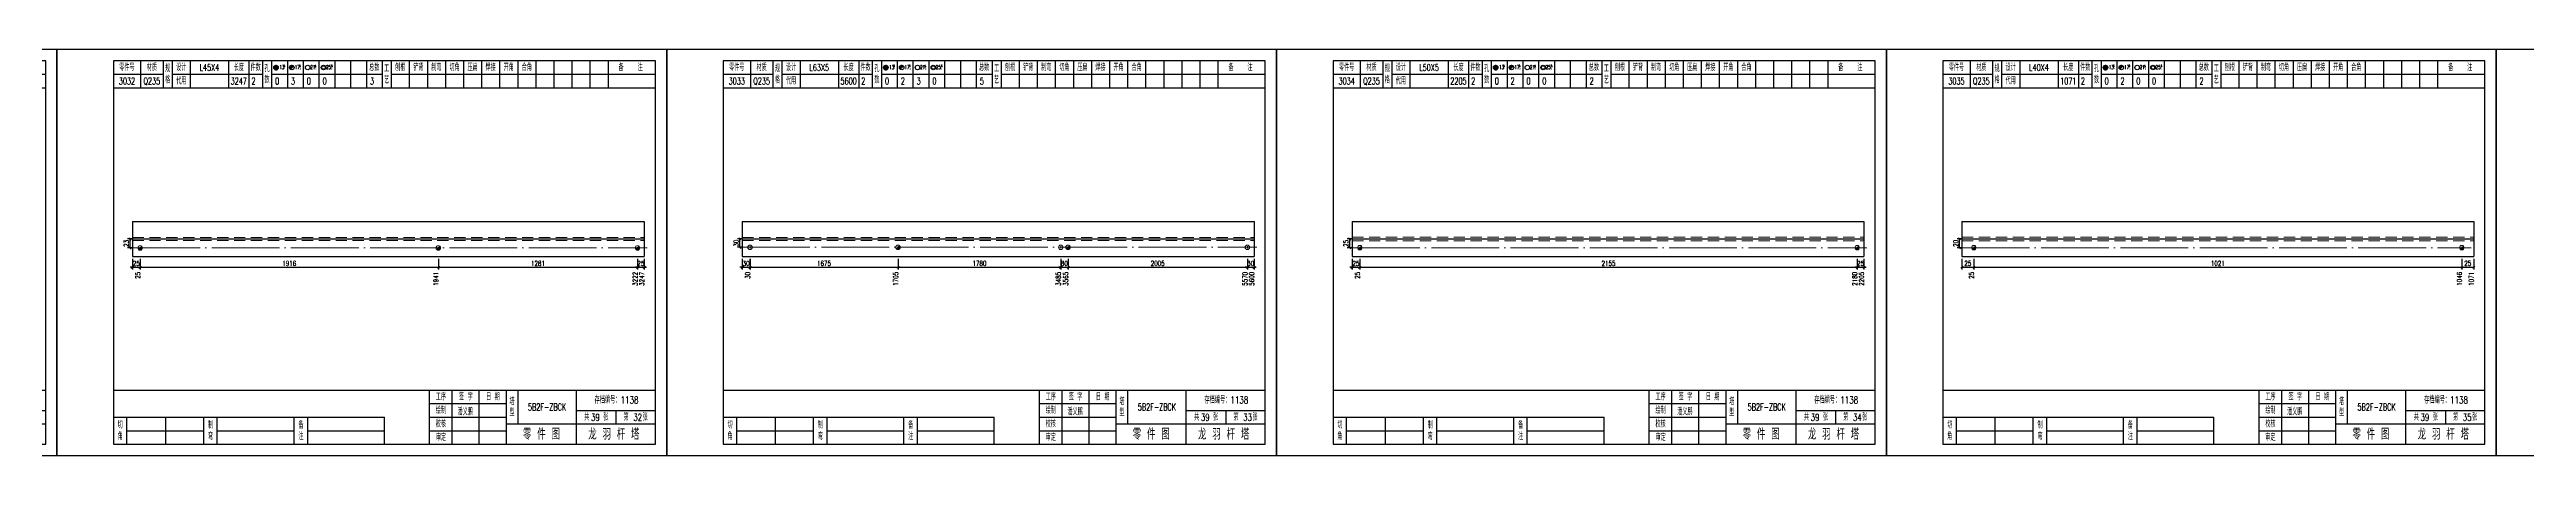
# Model space of a CAD drawing. Header units: millimetres. Extents: x 0 to 30240, y -10896 to -1348.
# Drawn here: x 8367 to 9463, y -8258 to -8078 of the extents above; entities that cross this region are included whole.
import ezdxf
from ezdxf.enums import TextEntityAlignment as Align

# ---------------------------------------------------------------- set-up
doc = ezdxf.new("R2010")
doc.units = ezdxf.units.MM
doc.header["$LTSCALE"] = 20
doc.header["$PDMODE"] = 1
doc.linetypes.add('DASHDOT2X', pattern=[1.75, 1.5, -0.125, 0, -0.125])
doc.linetypes.add('HIDDEN', pattern=[0.375, 0.25, -0.125])
for name, color, linetype, lineweight in [('1', 7, 'Continuous', 25), ('11', 3, 'Continuous', 13), ('2', 1, 'HIDDEN', 13), ('5', 1, 'Continuous', 13), ('7', 2, 'DASHDOT2X', 13)]:
    doc.layers.add(name, color=color, linetype=linetype, lineweight=lineweight)
doc.styles.get("Standard").update_dxf_attribs({"font": 'simplex', "width": 0.7, "bigfont": 'gbhzfs.shx'})
doc.styles.add('SYMBOL_TXT', font='txt.shx', dxfattribs={"width": 0.6})
doc.styles.add('TITLE_TXT', font='simplex.shx', dxfattribs={"width": 0.75, "height": 2.5, "bigfont": 'gbhzfs.shx'})
doc.dimstyles.get("Standard").update_dxf_attribs({"dimtxt": 2.1, "dimasz": 1, "dimexe": 1.05, "dimexo": 0, "dimgap": 0.63, "dimtad": 1, "dimzin": 0, "dimdsep": 46, "dimtxsty": 'standard', "dimblk": 'OBLIQUE', "dimblk1": 'OBLIQUE', "dimblk2": 'OBLIQUE', "dimcen": 0.09, "dimadec": 0, "dimazin": 0, "dimtfac": 1, "dimtdec": 1, "dimtix": 1, "dimtmove": 0, "dimatfit": 3, "dimfxl": 0, "dimtolj": 1, "dimtzin": 0, "dimarcsym": 0})
pattern_1 = [(0, (-3, 0), (0, 0.0125), [])]

# ---------------------------------------------------------------- blocks, each defined once
blk = doc.blocks.new('M12_HOLE')
h = blk.add_hatch()
h.set_pattern_fill('LINE', scale=0.1, style=0)
h.set_pattern_definition(pattern_1)
h.paths.add_polyline_path([(-5, 0, 1), (-1, 0, 1)])
at = {"color": 7}
blk.add_circle((-3, 0), 2, dxfattribs=at)
at = {"color": 7, "attachment_point": 1, "style": 'SYMBOL_TXT'}
for s, insert, char_height, width in [('13\\f??|b0|i0|c0|p54;.', (-0.1, 2.1), 3.5, 5.707), ('5', (3.7, 2.3), 1.8, 2.931)]:
    blk.add_mtext(s, dxfattribs=dict(at, insert=insert, char_height=char_height, width=width))
blk = doc.blocks.new('M16_HOLE')
h = blk.add_hatch()
h.set_pattern_fill('LINE', scale=0.1, style=0)
h.set_pattern_definition(pattern_1)
h.paths.add_polyline_path([(-1.6, 1.4, 0.668179), (-5, 0, 0.198912), (-4.4, -1.4)])
at = {"color": 7}
blk.add_circle((-3, 0), 2, dxfattribs=at)
at = {"color": 7, "attachment_point": 1, "style": 'SYMBOL_TXT'}
for s, insert, char_height, width in [('17.', (-0.4, 2.1), 3.5, 6.316), ('5', (3.6, 2.3), 1.8, 1.822)]:
    blk.add_mtext(s, dxfattribs=dict(at, insert=insert, char_height=char_height, width=width))
blk = doc.blocks.new('M20_HOLE')
at = {"color": 7}
blk.add_circle((-3, 0), 2, dxfattribs=at)
at = {"color": 7, "attachment_point": 1, "style": 'SYMBOL_TXT'}
for s, insert, char_height, width in [('21.', (-0.7, 2), 3.5, 6.074), ('5', (3.3, 2), 1.8, 1.458)]:
    blk.add_mtext(s, dxfattribs=dict(at, insert=insert, char_height=char_height, width=width))
blk = doc.blocks.new('M24_HOLE')
at = {"color": 7}
for radius in [2, 1.5]:
    blk.add_circle((-3, 0), radius, dxfattribs=at)
at = {"color": 7, "attachment_point": 1, "style": 'SYMBOL_TXT'}
for s, insert, char_height, width in [('25.', (-0.7, 2.1), 3.5, 2.429), ('5', (3.9, 2.3), 1.8, 1.944)]:
    blk.add_mtext(s, dxfattribs=dict(at, insert=insert, char_height=char_height, width=width))
blk = doc.blocks.new('JgCard')
for p, q in [((270, 180), (0, 180)), ((0, 180), (0, 0)), ((270, 0), (270, 180)), ((265, 175), (25, 175)), ((25, 175), (25, 5)), ((25, 169), (47, 169)), ((37, 175), (37, 163)), ((47, 175), (47, 163)), ((51, 175), (51, 163)), ((51, 169), (91, 169)), ((59, 175), (59, 163)), ((76, 175), (76, 163)), ((85, 175), (85, 163)), ((91, 175), (91, 163)), ((95, 175), (95, 163)), ((95, 169), (144, 169)), ((102, 175), (102, 163)), ((109, 175), (109, 163)), ((116, 175), (116, 163)), ((123, 175), (123, 163)), ((130, 175), (130, 163)), ((137, 175), (137, 163)), ((144, 175), (144, 163)), ((148, 175), (148, 163)), ((148, 169), (265, 169)), ((156, 175), (156, 163)), ((164, 175), (164, 163)), ((172, 175), (172, 163)), ((180, 175), (180, 163)), ((188, 175), (188, 163)), ((196, 175), (196, 163)), ((204, 175), (204, 163)), ((212, 175), (212, 163)), ((220, 175), (220, 163)), ((228, 175), (228, 163)), ((236, 175), (236, 163)), ((244, 175), (244, 163)), ((265, 5), (265, 175)), ((25, 163), (265, 163)), ((25, 29), (265, 29)), ((165, 5), (165, 29)), ((165, 23), (199, 23)), ((175, 5), (175, 29)), ((187, 5), (187, 29)), ((199, 5), (199, 29)), ((204, 29), (204, 14)), ((230, 5), (230, 29)), ((25, 17), (145, 17)), ((31, 5), (31, 17)), ((31, 11), (65, 11)), ((48, 17), (48, 5)), ((65, 5), (65, 17)), ((71, 5), (71, 17)), ((71, 11), (105, 11)), ((105, 5), (105, 17)), ((111, 5), (111, 17)), ((111, 11), (145, 11)), ((145, 5), (145, 17)), ((165, 17), (199, 17)), ((165, 11), (199, 11)), ((199, 14), (265, 14)), ((230, 20), (265, 20)), ((247.5, 20), (247.5, 14)), ((0, 0), (270, 0)), ((25, 5), (265, 5))]:
    blk.add_line(p, q)
blk.add_lwpolyline([(96, 172, -1), (98, 172, -1)], format="xyb", close=True)
blk.add_point((145, 96))
at = {"xscale": 0.5, "yscale": 0.5, "zscale": 0.5}
for name, p in [('M12_HOLE', (98.5, 172)), ('M16_HOLE', (105.5, 172)), ('M20_HOLE', (112.5, 172)), ('M24_HOLE', (119.5, 172))]:
    blk.add_blockref(name, p, dxfattribs=at)
at = {"style": 'TITLE_TXT', "width": 0.75}
for s, height, p in [('存档编号：1138', 3.08, (238, 23.1)), ('潘义鹏', 3, (177.4, 17.9)), ('龙 羽 杆 塔', 5, (235.2, 7))]:
    blk.add_text(s, height=height, dxfattribs=at).set_placement(p)
at = {"attachment_point": 5, "style": 'TITLE_TXT'}
for s, insert, char_height, width in [('零件号', (31, 172), 3, 15), ('材质', (42, 172), 3, 8), ('规格', (49, 169), 3, 4), ('设计', (55, 172), 3, 8), ('代用', (55, 166), 3, 8), ('长度', (80.5, 172), 3, 8), ('件数', (88, 172), 3, 6), ('孔数', (93, 169), 3, 4), ('总数', (140.5, 172), 3, 7), ('工\\P艺', (146, 169), 3, 4), ('刨根', (152, 172), 3, 8), ('铲背', (160, 172), 3, 8), ('制弯', (168, 172), 3, 8), ('切角', (176, 172), 3, 8), ('压扁', (184, 172), 3, 8), ('焊接', (192, 172), 3, 8), ('开角', (200, 172), 3, 8), ('合角', (208, 172), 3, 8), ('备    注', (254, 172), 3, 22), ('工序', (170, 26), 3, 10), ('签 字', (181, 26), 3, 12), ('日 期', (193, 26), 3, 12), ('塔\\P型', (201.5, 21.5), 3, 5), ('切\\P角', (28, 11), 3, 6), ('制\\P弯', (68, 11), 3, 6), ('备\\P注', (108, 11), 3, 6), ('绘制', (170, 20), 3, 10), ('校核', (170, 14), 3, 10), ('零 件 图', (214.5, 9.5), 5, 31), ('共    张', (238.8, 17), 3, 17.5), ('第    张', (256.2, 17), 3, 17.5), ('审定', (170, 8), 3, 10)]:
    blk.add_mtext(s, dxfattribs=dict(at, insert=insert, char_height=char_height, width=width))
blk = doc.blocks.new('M16')
for p, q in [((-0.7, -0.7), (0.7, 0.7)), ((-0.4, 0), (0.4, 0)), ((0, 0.4), (0, -0.4))]:
    blk.add_line(p, q)
blk.add_circle((0, 0), 1)
for radius in [0.8, 0.6, 0.4, 0.2]:
    blk.add_arc((0, 0), radius, 225, 45)
blk = doc.blocks.new('_Oblique')
at = {"color": 0, "linetype": 'ByBlock', "lineweight": -2}
blk.add_line((-0.5, -0.5), (0.5, 0.5), dxfattribs=at)
blk = doc.blocks.new('*D6078')
at = {"layer": '11', "color": 0, "lineweight": -2}
for p, q in [((8403.4, -8174.3), (8402.4, -8174.3)), ((8403.4, -8170.6), (8403.4, -8175.3)), ((8403.4, -8174.3), (8406.8, -8174.3)), ((8406.8, -8170.6), (8406.8, -8175.3)), ((8406.8, -8174.3), (8407.8, -8174.3))]:
    blk.add_line(p, q, dxfattribs=at)
at = {"layer": 'Defpoints', "color": 0}
for p in [(8403.4, -8170.6), (8406.8, -8170.6), (8406.8, -8174.3)]:
    blk.add_point(p, dxfattribs=at)
at = {"layer": '11', "color": 0, "lineweight": -2}
blk.add_blockref('_Oblique', (8403.4, -8174.3), dxfattribs=at)
at = {"layer": '11', "color": 0, "lineweight": -2, "rotation": 180}
blk.add_blockref('_Oblique', (8406.8, -8174.3), dxfattribs=at)
at = {"layer": '11', "color": 0, "insert": (8405.1, -8172.6), "char_height": 2.1, "attachment_point": 5}
blk.add_mtext('\\A1;25', dxfattribs=at)
blk = doc.blocks.new('*D6081')
at = {"layer": '11', "color": 0, "lineweight": -2}
for p, q in [((8627.1, -8174.3), (8626.1, -8174.3)), ((8627.1, -8170.6), (8627.1, -8175.3)), ((8627.1, -8174.3), (8630, -8174.3)), ((8630, -8170.6), (8630, -8175.3)), ((8630, -8174.3), (8631, -8174.3))]:
    blk.add_line(p, q, dxfattribs=at)
at = {"layer": 'Defpoints', "color": 0}
for p in [(8627.1, -8170.6), (8630, -8170.6), (8630, -8174.3)]:
    blk.add_point(p, dxfattribs=at)
at = {"layer": '11', "color": 0, "lineweight": -2}
blk.add_blockref('_Oblique', (8627.1, -8174.3), dxfattribs=at)
at = {"layer": '11', "color": 0, "lineweight": -2, "rotation": 180}
blk.add_blockref('_Oblique', (8630, -8174.3), dxfattribs=at)
at = {"layer": '11', "color": 0, "insert": (8628.5, -8172.6), "char_height": 2.1, "attachment_point": 5}
blk.add_mtext('\\A1;25', dxfattribs=at)
blk = doc.blocks.new('M20')
for p, q in [((-0.5, 0), (0.5, 0)), ((0, -0.5), (0, 0.5))]:
    blk.add_line(p, q)
blk.add_circle((0, 0), 1)
blk = doc.blocks.new('*D6083')
at = {"layer": '11', "color": 0, "lineweight": -2}
for p, q in [((8673.4, -8174.3), (8672.4, -8174.3)), ((8673.4, -8170.6), (8673.4, -8175.3)), ((8673.4, -8174.3), (8676.8, -8174.3)), ((8676.8, -8170.6), (8676.8, -8175.3)), ((8676.8, -8174.3), (8677.8, -8174.3))]:
    blk.add_line(p, q, dxfattribs=at)
at = {"layer": 'Defpoints', "color": 0}
for p in [(8673.4, -8170.6), (8676.8, -8170.6), (8676.8, -8174.3)]:
    blk.add_point(p, dxfattribs=at)
at = {"layer": '11', "color": 0, "lineweight": -2}
blk.add_blockref('_Oblique', (8673.4, -8174.3), dxfattribs=at)
at = {"layer": '11', "color": 0, "lineweight": -2, "rotation": 180}
blk.add_blockref('_Oblique', (8676.8, -8174.3), dxfattribs=at)
at = {"layer": '11', "color": 0, "insert": (8675.1, -8172.6), "char_height": 2.1, "attachment_point": 5}
blk.add_mtext('\\A1;30', dxfattribs=at)
blk = doc.blocks.new('*D6086')
at = {"layer": '11', "color": 0, "lineweight": -2}
for p, q in [((8814.4, -8174.3), (8813.4, -8174.3)), ((8814.4, -8170.6), (8814.4, -8175.3)), ((8814.4, -8174.3), (8817.7, -8174.3)), ((8817.7, -8170.6), (8817.7, -8175.3)), ((8817.7, -8174.3), (8818.7, -8174.3))]:
    blk.add_line(p, q, dxfattribs=at)
at = {"layer": 'Defpoints', "color": 0}
for p in [(8814.4, -8170.6), (8817.7, -8170.6), (8817.7, -8174.3)]:
    blk.add_point(p, dxfattribs=at)
at = {"layer": '11', "color": 0, "lineweight": -2}
blk.add_blockref('_Oblique', (8814.4, -8174.3), dxfattribs=at)
at = {"layer": '11', "color": 0, "lineweight": -2, "rotation": 180}
blk.add_blockref('_Oblique', (8817.7, -8174.3), dxfattribs=at)
at = {"layer": '11', "color": 0, "insert": (8816, -8172.6), "char_height": 2.1, "attachment_point": 5}
blk.add_mtext('\\A1;80', dxfattribs=at)
blk = doc.blocks.new('*D6088')
at = {"layer": '11', "color": 0, "lineweight": -2}
for p, q in [((8897.1, -8174.3), (8896.1, -8174.3)), ((8897.1, -8170.6), (8897.1, -8175.3)), ((8897.1, -8174.3), (8900, -8174.3)), ((8900, -8170.6), (8900, -8175.3)), ((8900, -8174.3), (8901, -8174.3))]:
    blk.add_line(p, q, dxfattribs=at)
at = {"layer": 'Defpoints', "color": 0}
for p in [(8897.1, -8170.6), (8900, -8170.6), (8900, -8174.3)]:
    blk.add_point(p, dxfattribs=at)
at = {"layer": '11', "color": 0, "lineweight": -2}
blk.add_blockref('_Oblique', (8897.1, -8174.3), dxfattribs=at)
at = {"layer": '11', "color": 0, "lineweight": -2, "rotation": 180}
blk.add_blockref('_Oblique', (8900, -8174.3), dxfattribs=at)
at = {"layer": '11', "color": 0, "insert": (8898.5, -8172.6), "char_height": 2.1, "attachment_point": 5}
blk.add_mtext('\\A1;30', dxfattribs=at)
blk = doc.blocks.new('*D6090')
at = {"layer": '11', "color": 0, "lineweight": -2}
for p, q in [((8943.4, -8174.3), (8942.4, -8174.3)), ((8943.4, -8170.6), (8943.4, -8175.3)), ((8943.4, -8174.3), (8946.8, -8174.3)), ((8946.8, -8170.6), (8946.8, -8175.3)), ((8946.8, -8174.3), (8947.8, -8174.3))]:
    blk.add_line(p, q, dxfattribs=at)
at = {"layer": 'Defpoints', "color": 0}
for p in [(8943.4, -8170.6), (8946.8, -8170.6), (8946.8, -8174.3)]:
    blk.add_point(p, dxfattribs=at)
at = {"layer": '11', "color": 0, "lineweight": -2}
blk.add_blockref('_Oblique', (8943.4, -8174.3), dxfattribs=at)
at = {"layer": '11', "color": 0, "lineweight": -2, "rotation": 180}
blk.add_blockref('_Oblique', (8946.8, -8174.3), dxfattribs=at)
at = {"layer": '11', "color": 0, "insert": (8945.1, -8172.6), "char_height": 2.1, "attachment_point": 5}
blk.add_mtext('\\A1;25', dxfattribs=at)
blk = doc.blocks.new('*D6092')
at = {"layer": '11', "color": 0, "lineweight": -2}
for p, q in [((9167.1, -8174.3), (9166.1, -8174.3)), ((9167.1, -8170.6), (9167.1, -8175.3)), ((9167.1, -8174.3), (9170, -8174.3)), ((9170, -8170.6), (9170, -8175.3)), ((9170, -8174.3), (9171, -8174.3))]:
    blk.add_line(p, q, dxfattribs=at)
at = {"layer": 'Defpoints', "color": 0}
for p in [(9167.1, -8170.6), (9170, -8170.6), (9170, -8174.3)]:
    blk.add_point(p, dxfattribs=at)
at = {"layer": '11', "color": 0, "lineweight": -2}
blk.add_blockref('_Oblique', (9167.1, -8174.3), dxfattribs=at)
at = {"layer": '11', "color": 0, "lineweight": -2, "rotation": 180}
blk.add_blockref('_Oblique', (9170, -8174.3), dxfattribs=at)
at = {"layer": '11', "color": 0, "insert": (9168.5, -8172.6), "char_height": 2.1, "attachment_point": 5}
blk.add_mtext('\\A1;25', dxfattribs=at)

msp = doc.modelspace()

# ---------------------------------------------------------------- linework, layer by layer
at = {"layer": '1'}
for p, q in [((8403.4, -8154.008), (8403.4, -8169.548)), ((8403.4, -8154.008), (8630, -8154.008)), ((8630, -8154.008), (8630, -8169.548)), ((8673.4, -8154.008), (8673.4, -8169.548)), ((8673.4, -8154.008), (8900, -8154.008)), ((8900, -8154.008), (8900, -8169.548)), ((8943.4, -8154.008), (8943.4, -8169.548)), ((8943.4, -8154.008), (9170, -8154.008)), ((9170, -8154.008), (9170, -8169.548)), ((9213.4, -8154.008), (9213.4, -8169.548)), ((9213.4, -8154.008), (9440, -8154.008)), ((9440, -8154.008), (9440, -8169.548)), ((8403.4, -8161.778), (8630, -8161.778)), ((8403.4, -8169.548), (8630, -8169.548)), ((8673.4, -8161.778), (8900, -8161.778)), ((8673.4, -8169.548), (8900, -8169.548)), ((8943.4, -8161.778), (9170, -8161.778)), ((8943.4, -8169.548), (9170, -8169.548)), ((9213.4, -8161.778), (9440, -8161.778)), ((9213.4, -8169.548), (9440, -8169.548))]:
    msp.add_line(p, q, dxfattribs=at)
at = {"layer": '2'}
for p, q in [((8403.4, -8161.087), (8630, -8161.087)), ((8403.4, -8162.468), (8630, -8162.468)), ((8673.4, -8161.161), (8900, -8161.161)), ((8673.4, -8162.394), (8900, -8162.394)), ((8943.4, -8161.001), (9170, -8161.001)), ((8943.4, -8162.555), (9170, -8162.555)), ((9213.4, -8161.001), (9440, -8161.001)), ((9213.4, -8162.555), (9440, -8162.555))]:
    msp.add_line(p, q, dxfattribs=at)
at = {"layer": '7'}
for p, q in [((8403.4, -8165.749), (8631.26, -8165.749)), ((8673.4, -8165.478), (8901.26, -8165.478)), ((8943.4, -8165.663), (9171.26, -8165.663)), ((9213.4, -8165.663), (9438.949, -8165.663))]:
    msp.add_line(p, q, dxfattribs=at)

# ---------------------------------------------------------------- block references
at = {"layer": '1'}
for p in [(8100, -8257.778), (8370, -8257.778), (8640, -8257.778), (8910, -8257.778), (9180, -8257.778), (9450, -8257.778)]:
    msp.add_blockref('JgCard', p, dxfattribs=at)
at = {"layer": '5'}
for name, p in [('M16', (8406.84, -8165.749)), ('M16', (8538.858, -8165.749)), ('M16', (8627.06, -8165.749)), ('M20', (8676.84, -8165.478)), ('M16', (8742.396, -8165.478)), ('M20', (8814.427, -8165.478)), ('M16', (8817.664, -8165.478)), ('M20', (8897.06, -8165.478)), ('M16', (8946.84, -8165.663)), ('M16', (9167.06, -8165.663)), ('M16', (9218.69, -8165.663)), ('M16', (9434.749, -8165.663))]:
    msp.add_blockref(name, p, dxfattribs=at)

# ---------------------------------------------------------------- texts
at = {"style": 'TITLE_TXT', "width": 0.75}
for s, p in [('39', (8606.472, -8242.328)), ('32', (8625.192, -8242.357)), ('39', (8876.472, -8242.328)), ('33', (8895.192, -8242.357)), ('39', (9146.472, -8242.328)), ('34', (9165.192, -8242.357)), ('39', (9416.472, -8242.328)), ('35', (9435.192, -8242.357))]:
    msp.add_text(s, height=3, dxfattribs=at).set_placement(p)
at = {"layer": '1', "width": 0.7}
for s, p in [('3032', (8401, -8091.778)), ('Q235', (8412, -8091.778)), ('L45X4', (8437.5, -8085.778)), ('3247', (8450.5, -8091.778)), ('2', (8457, -8091.778)), ('0', (8467.5, -8091.778)), ('3', (8474.5, -8091.778)), ('0', (8481.5, -8091.778)), ('0', (8488.5, -8091.778)), ('3', (8509.5, -8091.778)), ('3033', (8671, -8091.778)), ('Q235', (8682, -8091.778)), ('L63X5', (8707.5, -8085.778)), ('5600', (8720.5, -8091.778)), ('2', (8727, -8091.778)), ('0', (8737.5, -8091.778)), ('2', (8744.5, -8091.778)), ('3', (8751.5, -8091.778)), ('0', (8758.5, -8091.778)), ('5', (8779.5, -8091.778)), ('3034', (8941, -8091.778)), ('Q235', (8952, -8091.778)), ('L50X5', (8977.5, -8085.778)), ('2205', (8990.5, -8091.778)), ('2', (8997, -8091.778)), ('0', (9007.5, -8091.778)), ('2', (9014.5, -8091.778)), ('0', (9021.5, -8091.778)), ('0', (9028.5, -8091.778)), ('2', (9049.5, -8091.778)), ('3035', (9211, -8091.778)), ('Q235', (9222, -8091.778)), ('L40X4', (9247.5, -8085.778)), ('1071', (9260.5, -8091.778)), ('2', (9267, -8091.778)), ('0', (9277.5, -8091.778)), ('2', (9284.5, -8091.778)), ('0', (9291.5, -8091.778)), ('0', (9298.5, -8091.778)), ('2', (9319.5, -8091.778))]:
    msp.add_text(s, height=3, dxfattribs=at).set_placement(p, align=Align.MIDDLE_CENTER)
for s, p in [('25', (8406.84, -8176.373)), ('1941', (8538.846, -8176.373)), ('3222', (8627.059, -8176.373)), ('3247', (8630, -8176.373)), ('30', (8676.84, -8176.373)), ('1705', (8742.39, -8176.373)), ('3485', (8814.414, -8176.373)), ('3565', (8817.651, -8176.373)), ('5570', (8897.046, -8176.373)), ('5600', (8900, -8176.373)), ('25', (8946.84, -8176.373)), ('2180', (9167.022, -8176.373)), ('2205', (9170, -8176.373)), ('25', (9218.69, -8176.373)), ('1046', (9434.71, -8176.373)), ('1071', (9440, -8176.373))]:
    msp.add_text(s, height=2.1, rotation=90, dxfattribs=at).set_placement(p, align=Align.RIGHT)
at = {"layer": '1', "char_height": 3, "width": 26, "attachment_point": 5}
for insert in [(8587, -8236.278), (8857, -8236.278), (9127, -8236.278), (9397, -8236.278)]:
    msp.add_mtext('5B2F-ZBCK', dxfattribs=dict(at, insert=insert))

# ---------------------------------------------------------------- dimensions: what is measured, and where the dimension line sits
at = {"layer": '1'}
for base, p1, p2, text in [((8402.35, -8161.778), (8403.35, -8165.749), (8403.35, -8161.778), '23'), ((8672.35, -8161.778), (8673.35, -8165.478), (8673.35, -8161.778), '30'), ((8942.35, -8161.778), (8943.35, -8165.663), (8943.35, -8161.778), '25'), ((9212.35, -8161.778), (9213.35, -8165.663), (9213.35, -8161.778), '20')]:
    msp.add_linear_dim(base=base, p1=p1, p2=p2, angle=90, text=text, dimstyle='standard', dxfattribs=at).render()
at = {"layer": '11'}
for base, p1, p2, text, picture, middle in [((8406.84, -8174.273), (8403.4, -8170.598), (8406.84, -8170.598), '25', '*D6078', (8405.12, -8172.593)), ((8630, -8174.273), (8627.06, -8170.598), (8630, -8170.598), '25', '*D6081', (8628.53, -8172.593)), ((8676.84, -8174.273), (8673.4, -8170.598), (8676.84, -8170.598), '30', '*D6083', (8675.12, -8172.593)), ((8817.664, -8174.273), (8814.427, -8170.598), (8817.664, -8170.598), '80', '*D6086', (8816.046, -8172.593)), ((8900, -8174.273), (8897.06, -8170.598), (8900, -8170.598), '30', '*D6088', (8898.53, -8172.593)), ((8946.84, -8174.273), (8943.4, -8170.598), (8946.84, -8170.598), '25', '*D6090', (8945.12, -8172.593)), ((9170, -8174.273), (9167.06, -8170.598), (9170, -8170.598), '25', '*D6092', (9168.53, -8172.593))]:
    dim = msp.add_linear_dim(base=base, p1=p1, p2=p2, text=text, dimstyle='standard', dxfattribs=at)
    dim.commit()
    dim.dimension.update_dxf_attribs({"geometry": picture, "text_midpoint": middle})
for base, p1, p2, text in [((8538.858, -8174.273), (8406.84, -8170.598), (8538.858, -8170.598), '1916'), ((8627.06, -8174.273), (8538.858, -8170.598), (8627.06, -8170.598), '1281'), ((8742.396, -8174.273), (8676.84, -8170.598), (8742.396, -8170.598), '1675'), ((8814.427, -8174.273), (8742.396, -8170.598), (8814.427, -8170.598), '1780'), ((8897.06, -8174.273), (8817.664, -8170.598), (8897.06, -8170.598), '2005'), ((9167.06, -8174.273), (8946.84, -8170.598), (9167.06, -8170.598), '2155'), ((9218.69, -8174.273), (9213.4, -8170.598), (9218.69, -8170.598), '25'), ((9434.749, -8174.273), (9218.69, -8170.598), (9434.749, -8170.598), '1021'), ((9440, -8174.273), (9434.749, -8170.598), (9440, -8170.598), '25')]:
    msp.add_linear_dim(base=base, p1=p1, p2=p2, text=text, dimstyle='standard', dxfattribs=at).render()

doc.saveas('drawing.dxf')
